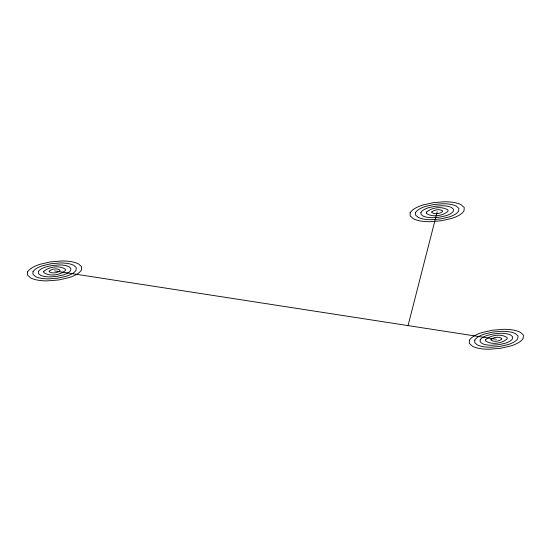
<?xml version="1.0" encoding="UTF-8"?>
<svg xmlns="http://www.w3.org/2000/svg" width="551" height="551" viewBox="0 0 551 551"><rect width="100%" height="100%" fill="white"/><g stroke="black" fill="none" stroke-linecap="round" stroke-linejoin="round"><path stroke-width="0.83" d="M408.043 325.6L437.205 211.736M54.604 270.92L496.396 339.264M27.557 271.946L27.55 275.107L30.766 277.986A20.435 11.798 0 0 0 38.432 280.259A32.006 18.479 0 0 0 47.586 280.879L58.792 279.942L69.309 277.518A32.006 18.479 0 0 0 76.692 274.336A20.435 11.798 0 0 0 81.362 270.155L81.658 266.739L78.442 263.86A20.435 11.798 0 0 0 70.776 261.587A32.006 18.479 0 0 0 61.622 260.96L50.416 261.904L39.899 264.322A32.006 18.479 0 0 0 32.516 267.504A21.703 12.528 0 0 0 27.557 271.946M32.964 271.739L32.964 274.267L35.533 276.574A16.351 9.436 0 0 0 41.669 278.393A25.608 14.781 0 0 0 48.991 278.889L57.951 278.138L66.368 276.203A25.608 14.781 0 0 0 72.277 273.654A16.351 9.436 0 0 0 76.01 270.314L76.245 267.572L73.676 265.272A16.351 9.436 0 0 0 67.539 263.454A25.608 14.781 0 0 0 60.217 262.958L51.257 263.709L42.84 265.644A25.608 14.781 0 0 0 36.931 268.185A17.357 10.021 0 0 0 32.964 271.739M38.377 271.533L38.37 273.434L40.299 275.163A12.26 7.08 0 0 0 44.9 276.526A19.202 11.089 0 0 0 50.389 276.898L57.118 276.333L63.427 274.88A19.202 11.089 0 0 0 67.856 272.972A12.26 7.08 0 0 0 70.659 270.465L70.838 268.413L68.909 266.684A12.26 7.08 0 0 0 64.309 265.32A19.202 11.089 0 0 0 58.819 264.948L52.09 265.513L45.781 266.966A19.202 11.089 0 0 0 41.353 268.874A13.017 7.514 0 0 0 38.377 271.533M43.784 271.333L43.784 272.593C49.914 276.719 59.742 275.252 65.307 270.617L65.424 269.246C59.253 265.114 49.342 266.588 43.784 271.333M49.197 271.126L49.191 271.76C52.255 273.819 57.173 273.089 59.956 270.768L60.018 270.086C56.932 268.013 51.973 268.757 49.197 271.126M410.158 212.755L410.151 215.916L413.367 218.795A20.435 11.798 0 0 0 421.033 221.068A32.006 18.479 0 0 0 430.186 221.695L441.392 220.751L451.91 218.334A32.006 18.479 0 0 0 459.3 215.152A20.435 11.798 0 0 0 463.97 210.971L464.259 207.548L461.042 204.669A20.435 11.798 0 0 0 453.377 202.396A32.006 18.479 0 0 0 444.23 201.776L433.024 202.713L422.5 205.137A32.006 18.479 0 0 0 415.117 208.319A21.703 12.528 0 0 0 410.158 212.755M415.564 212.548L415.564 215.083L418.14 217.383A16.351 9.436 0 0 0 424.27 219.202A25.608 14.781 0 0 0 431.591 219.697L440.552 218.947L448.969 217.011A25.608 14.781 0 0 0 454.878 214.47A16.351 9.436 0 0 0 458.618 211.123L458.852 208.388L456.276 206.081A16.351 9.436 0 0 0 450.146 204.263A25.608 14.781 0 0 0 442.825 203.767L433.857 204.517L425.441 206.453A25.608 14.781 0 0 0 419.538 209.001A17.357 10.021 0 0 0 415.564 212.548M420.978 212.349L420.978 214.243L422.906 215.971A12.26 7.08 0 0 0 427.507 217.335A19.202 11.089 0 0 0 432.996 217.707L439.719 217.142L446.028 215.689A19.202 11.089 0 0 0 450.463 213.781A12.26 7.08 0 0 0 453.266 211.274L453.439 209.222L451.51 207.493A12.26 7.08 0 0 0 446.909 206.129A19.202 11.089 0 0 0 441.42 205.757L434.698 206.322L428.382 207.775A19.202 11.089 0 0 0 423.953 209.683A13.017 7.514 0 0 0 420.978 212.349M426.384 212.142L426.384 213.409C432.514 217.528 442.343 216.061 447.915 211.426L448.032 210.062C441.854 205.922 431.943 207.396 426.384 212.142M431.798 211.935L431.798 212.569C434.863 214.635 439.774 213.898 442.556 211.584L442.618 210.895C439.533 208.829 434.574 209.566 431.798 211.935M469.349 340.291L469.342 343.452L472.558 346.331A20.435 11.798 0 0 0 480.224 348.604A32.006 18.479 0 0 0 489.378 349.224L500.583 348.287L511.101 345.863A32.006 18.479 0 0 0 518.484 342.681A20.435 11.798 0 0 0 523.154 338.5L523.45 335.084L520.234 332.205A20.435 11.798 0 0 0 512.568 329.932A32.006 18.479 0 0 0 503.414 329.305L492.208 330.249L481.691 332.666A32.006 18.479 0 0 0 474.308 335.848A21.703 12.528 0 0 0 469.349 340.291M474.755 340.084L474.755 342.612L477.324 344.919A16.351 9.436 0 0 0 483.461 346.737A25.608 14.781 0 0 0 490.783 347.233L499.743 346.483L508.16 344.547A25.608 14.781 0 0 0 514.069 341.999A16.351 9.436 0 0 0 517.802 338.658L518.036 335.917L515.467 333.617A16.351 9.436 0 0 0 509.331 331.798A25.608 14.781 0 0 0 502.009 331.303L493.049 332.053L484.632 333.989A25.608 14.781 0 0 0 478.723 336.53A17.357 10.021 0 0 0 474.755 340.084M480.169 339.877L480.162 341.778L482.091 343.507A12.26 7.08 0 0 0 486.691 344.871A19.202 11.089 0 0 0 492.181 345.243L498.91 344.678L505.219 343.225A19.202 11.089 0 0 0 509.647 341.317A12.26 7.08 0 0 0 512.451 338.81L512.63 336.757L510.701 335.029A12.26 7.08 0 0 0 506.1 333.665A19.202 11.089 0 0 0 500.611 333.293L493.882 333.858L487.573 335.311A19.202 11.089 0 0 0 483.144 337.219A13.017 7.514 0 0 0 480.169 339.877M485.576 339.678L485.576 340.938C491.706 345.064 501.534 343.597 507.099 338.961L507.216 337.591C501.045 333.458 491.134 334.932 485.576 339.678M490.989 339.471L490.982 340.105C494.047 342.164 498.965 341.434 501.747 339.113L501.809 338.431C498.724 336.358 493.765 337.102 490.989 339.471"/></g></svg>
